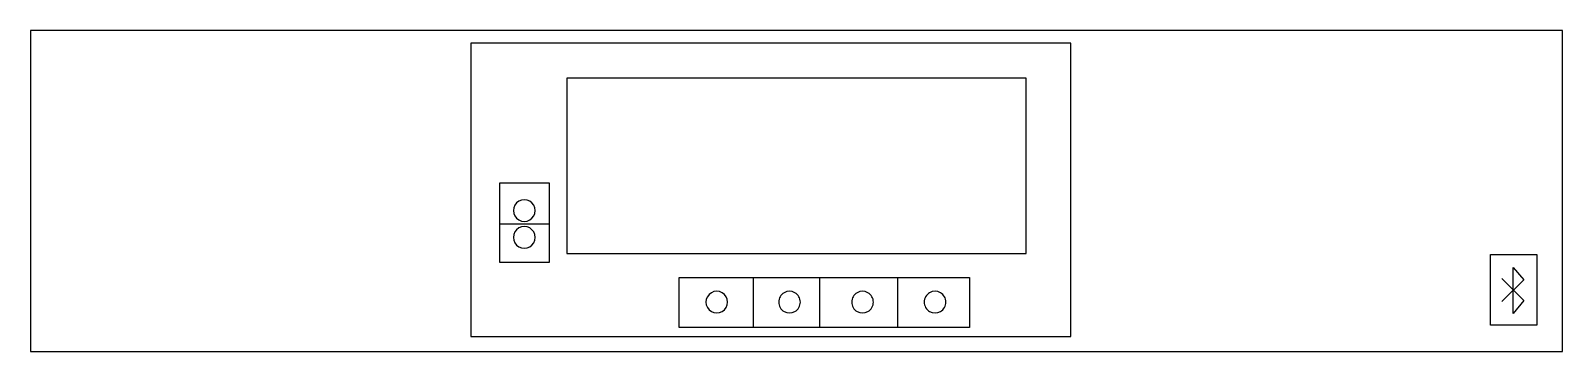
# Model space of a CAD drawing. Extents: x -14 to 226, y 122 to 172.
import ezdxf

# ---------------------------------------------------------------- set-up
doc = ezdxf.new("R2010")
doc.units = 0
doc.layers.add('Layer_1', color=7, linetype='CONTINUOUS')

msp = doc.modelspace()

# ---------------------------------------------------------------- linework, layer by layer
at = {"layer": 'Layer_1', "color": 7}
for points in [[(-14.166667, 121.604226), (225.833333, 121.604226), (225.833333, 171.906899), (-14.166667, 171.906899), (-14.166667, 121.604226), (-14.166667, 121.604226)], [(54.822598, 123.956096), (148.822599, 123.956096), (148.822599, 169.956103), (54.822598, 169.956103), (54.822598, 123.956096), (54.822598, 123.956096)], [(69.831083, 136.947897), (141.831083, 136.947897), (141.831083, 164.447899), (69.831083, 164.447899), (69.831083, 136.947897), (69.831083, 136.947897)], [(67.095003, 135.541234), (59.329103, 135.541234), (59.329103, 148.041511), (67.095003, 148.041511), (67.095003, 135.541234), (67.095003, 135.541234)], [(64.880561, 143.692627), (64.880561, 143.692627)], [(59.329103, 141.583699), (67.095003, 141.583699)], [(64.880561, 139.484496), (64.880561, 139.484496)], [(214.581932, 136.78214), (221.821534, 136.78214), (221.821534, 125.741746), (214.581932, 125.741746), (214.581932, 136.78214)], [(87.438078, 133.188065), (132.963991, 133.188065), (132.963991, 125.368449), (87.438078, 125.368449), (87.438078, 133.188065), (87.438078, 133.188065)], [(99.114175, 125.368449), (99.114175, 133.188065)], [(109.505287, 125.334724), (109.505287, 133.188065)], [(121.72854, 125.368449), (121.72854, 133.188065)], [(95.039609, 129.329607), (95.039609, 129.329607)], [(106.439301, 129.329607), (106.439301, 129.329607)], [(117.880869, 129.329607), (117.880869, 129.329607)], [(129.238702, 129.329607), (129.238702, 129.329607)]]:
    msp.add_lwpolyline(points, dxfattribs=at)
at = {"layer": 'Layer_1', "color": 1}
msp.add_lwpolyline([(216.357897, 133.04922), (219.80802, 129.576473), (218.145174, 127.562958), (218.145174, 134.757313), (219.80802, 132.834294), (216.357897, 129.452042)], dxfattribs=at)
at = {"layer": 'Layer_1', "color": 7}
for points in [[(62.330559, 145.164871), (61.804577, 144.861195), (61.480559, 144.299979), (61.480559, 143.692627)], [(64.03056, 145.164871), (63.504578, 145.468547), (62.856541, 145.468547), (62.330559, 145.164871)], [(64.880561, 143.692627), (64.880561, 144.299979), (64.556542, 144.861195), (64.03056, 145.164871)], [(61.480559, 143.692627), (61.480559, 143.085275), (61.804577, 142.524059), (62.330559, 142.220383)], [(62.330559, 142.220383), (62.856541, 141.916707), (63.504578, 141.916707), (64.03056, 142.220383)], [(64.03056, 142.220383), (64.556542, 142.524059), (64.880561, 143.085275), (64.880561, 143.692627)], [(62.330559, 140.95674), (61.804577, 140.653064), (61.480559, 140.091848), (61.480559, 139.484496)], [(61.480559, 139.484496), (61.480559, 138.877145), (61.804577, 138.315928), (62.330559, 138.012252)], [(64.03056, 140.95674), (63.504578, 141.260416), (62.856541, 141.260416), (62.330559, 140.95674)], [(64.880561, 139.484496), (64.880561, 140.091848), (64.556542, 140.653064), (64.03056, 140.95674)], [(64.03056, 138.012252), (64.556542, 138.315928), (64.880561, 138.877145), (64.880561, 139.484496)], [(62.330559, 138.012252), (62.856541, 137.708576), (63.504578, 137.708576), (64.03056, 138.012252)], [(92.489608, 130.801852), (91.963626, 130.498176), (91.639607, 129.936959), (91.639607, 129.329607)], [(94.189609, 130.801852), (93.663626, 131.105527), (93.01559, 131.105527), (92.489608, 130.801852)], [(95.039609, 129.329607), (95.039609, 129.936959), (94.715591, 130.498176), (94.189609, 130.801852)], [(103.888902, 130.803005), (103.362717, 130.499021), (103.038807, 129.937289), (103.039302, 129.329607)], [(105.589702, 130.803005), (105.063517, 131.106989), (104.415087, 131.106989), (103.888902, 130.803005)], [(106.439301, 129.329607), (106.439796, 129.937289), (106.115887, 130.499021), (105.589702, 130.803005)], [(115.33047, 130.803005), (114.804285, 130.499021), (114.480375, 129.937289), (114.480871, 129.329607)], [(117.03127, 130.803005), (116.505085, 131.106989), (115.856655, 131.106989), (115.33047, 130.803005)], [(117.880869, 129.329607), (117.881365, 129.937289), (117.557455, 130.499021), (117.03127, 130.803005)], [(126.688303, 130.803005), (126.162118, 130.499021), (125.838208, 129.937289), (125.838704, 129.329607)], [(128.389103, 130.803005), (127.862918, 131.106989), (127.214488, 131.106989), (126.688303, 130.803005)], [(129.238702, 129.329607), (129.239198, 129.937289), (128.915288, 130.499021), (128.389103, 130.803005)], [(91.639607, 129.329607), (91.639607, 128.722256), (91.963626, 128.161039), (92.489608, 127.857363)], [(92.489608, 127.857363), (93.01559, 127.553688), (93.663626, 127.553688), (94.189609, 127.857363)], [(94.189609, 127.857363), (94.715591, 128.161039), (95.039609, 128.722256), (95.039609, 129.329607)], [(103.039302, 129.329607), (103.038807, 128.721926), (103.362717, 128.160194), (103.888902, 127.85621)], [(103.888902, 127.85621), (104.415087, 127.552226), (105.063517, 127.552226), (105.589702, 127.85621)], [(105.589702, 127.85621), (106.115887, 128.160194), (106.439796, 128.721926), (106.439301, 129.329607)], [(114.480871, 129.329607), (114.480375, 128.721926), (114.804285, 128.160194), (115.33047, 127.85621)], [(115.33047, 127.85621), (115.856655, 127.552226), (116.505085, 127.552226), (117.03127, 127.85621)], [(117.03127, 127.85621), (117.557455, 128.160194), (117.881365, 128.721926), (117.880869, 129.329607)], [(125.838704, 129.329607), (125.838208, 128.721926), (126.162118, 128.160194), (126.688303, 127.85621)], [(126.688303, 127.85621), (127.214488, 127.552226), (127.862918, 127.552226), (128.389103, 127.85621)], [(128.389103, 127.85621), (128.915288, 128.160194), (129.239198, 128.721926), (129.238702, 129.329607)]]:
    msp.add_open_spline(points, degree=3, dxfattribs=at)

doc.saveas('drawing.dxf')
